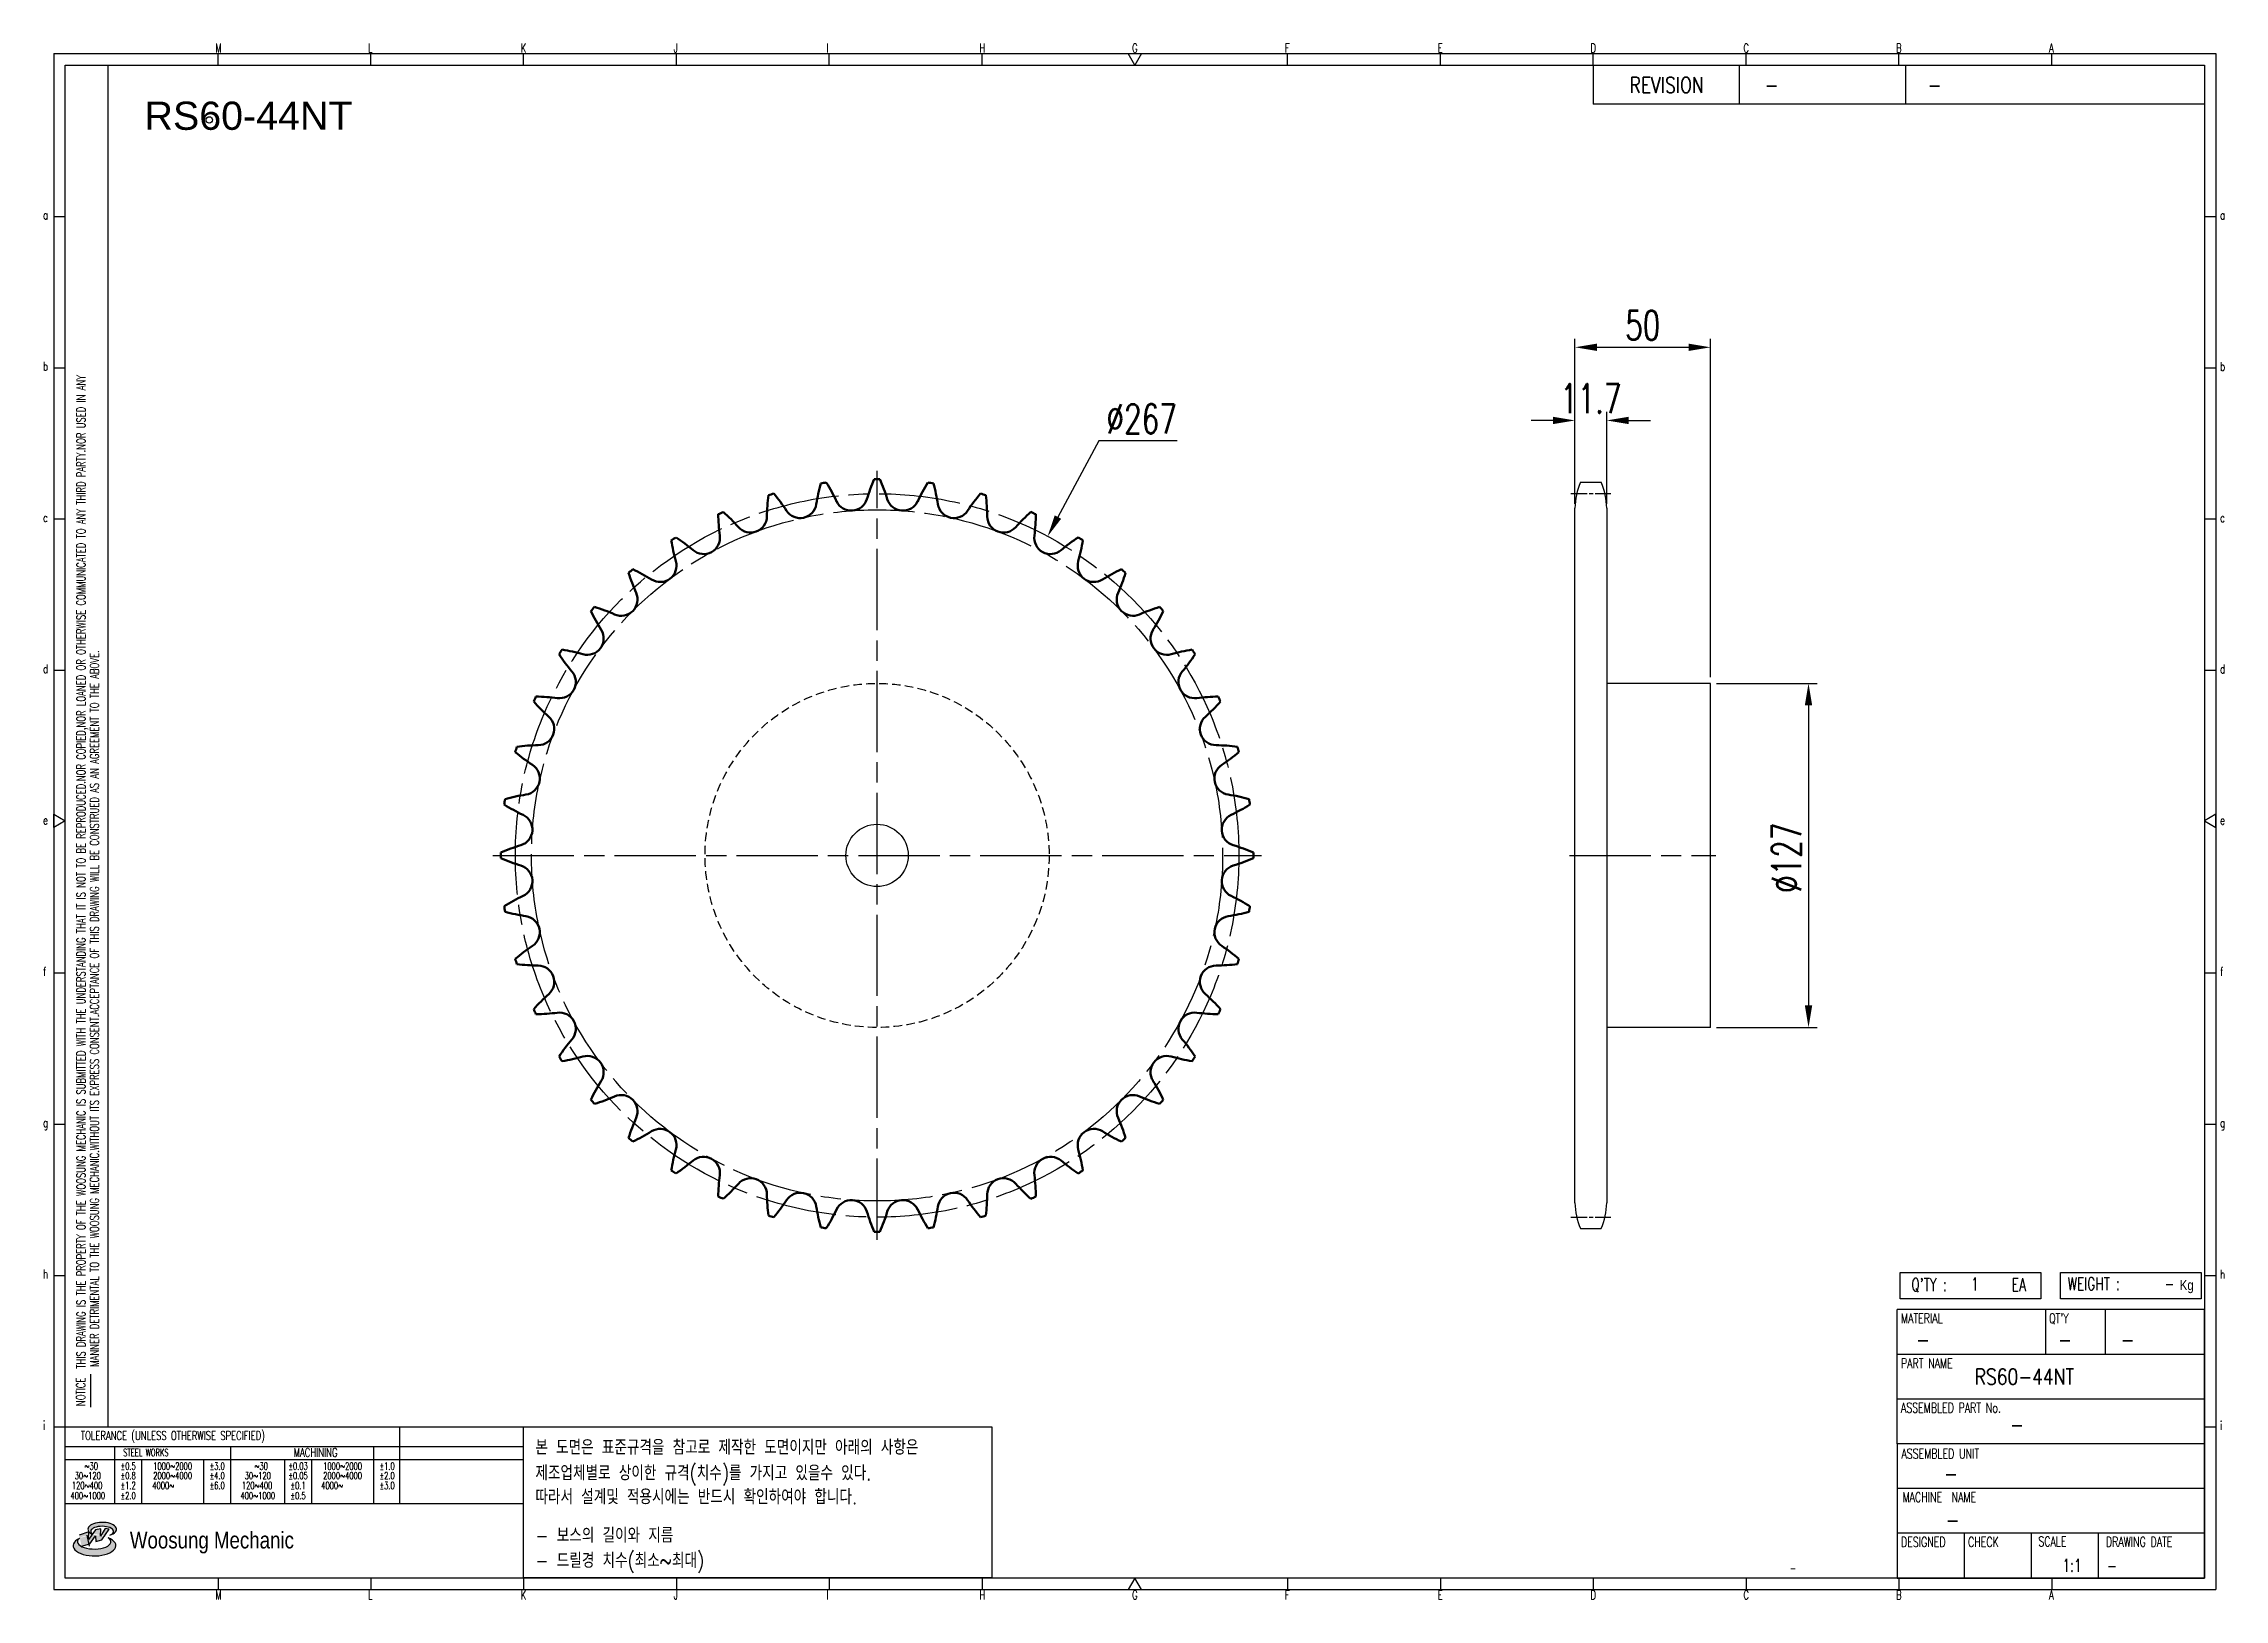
# Model space of a CAD drawing. Header units: millimetres. Extents: x 24103 to 24908, y 28 to 602.
import ezdxf
from ezdxf.enums import TextEntityAlignment as Align

# ---------------------------------------------------------------- set-up
doc = ezdxf.new("R2010")
doc.units = ezdxf.units.MM
for name, pattern in [('AM_ISO08W050', [18, 12, -1.5, 3, -1.5]), ('AM_ISO08W050x2', [9, 6, -0.75, 1.5, -0.75]), ('HIDDEN', [9.525, 6.35, -3.175])]:
    doc.linetypes.add(name, pattern=pattern)
doc.layers.add('AM_0N', color=7, linetype='Continuous', lineweight=50)
doc.layers.add('AM_7N', color=4, linetype='AM_ISO08W050', lineweight=25)
for name, color, linetype in [('HL', 2, 'HIDDEN'), ('S-DIM', 7, 'Continuous'), ('TITLE', 7, 'Continuous'), ('도면레이아웃', 7, 'Continuous')]:
    doc.layers.add(name, color=color, linetype=linetype)
doc.styles.add('HAN', font='ROMANS.shx', dxfattribs={"width": 0.7, "bigfont": 'whgtxt.shx'})
doc.styles.add('HKD_ST2', font='romans.shx', dxfattribs={"width": 0.7, "height": 4, "bigfont": '@extfont2.shx'})
doc.styles.add('HSG', font='SIMPLEX.shx', dxfattribs={"width": 0.7, "bigfont": 'HSG.shx'})
doc.styles.add('ROMANS', font='romans.shx', dxfattribs={"width": 0.7, "bigfont": 'whgtxt.shx'})
doc.styles.add('SLDTEXTSTYLE4', font='arial.ttf', dxfattribs={"width": 0.8})
doc.styles.get("Standard").update_dxf_attribs({"font": 'arial.ttf'})
doc.dimstyles.new('APP23', dxfattribs={"dimscale": 4.5, "dimtxt": 2.4, "dimasz": 1.8, "dimexe": 0.7, "dimexo": 0.5, "dimgap": 0.6, "dimtad": 1, "dimtoh": 1, "dimdec": 1, "dimrnd": 0.01, "dimzin": 9, "dimdsep": 46, "dimtxsty": 'HSG', "dimcen": 0, "dimclrd": 1, "dimclre": 1, "dimclrt": 256, "dimazin": 2, "dimtp": 1, "dimtm": 1, "dimtfac": 0.5, "dimtdec": 1, "dimtix": 1, "dimtofl": 0, "dimtmove": 0, "dimatfit": 3, "dimfxl": 0, "dimtvp": 1, "dimtolj": 2, "dimlwd": -1, "dimlwe": -1, "dimarcsym": 0})

# ---------------------------------------------------------------- blocks, each defined once
blk = doc.blocks.new('SUYWSHJH')
at = {"layer": '도면레이아웃'}
h = blk.add_hatch(color=10, dxfattribs=at)
h.paths.add_polyline_path([(1.544, 35.177), (1.554, 34.966), (1.779, 35.034), (2.054, 35.422), (1.908, 35.446), (1.728, 35.167), (1.741, 35.439), (1.547, 35.405), (1.292, 35.041), (1.295, 35.33), (0.943, 35.208), (1.03, 34.8), (1.336, 34.885)])
edge = h.paths.add_edge_path()
edge.add_ellipse((1.795, 35.421), major_axis=(-0.53, 0), ratio=0.487785, start_angle=122.36065, end_angle=403.39574)
edge.add_line((1.411, 35.244), (1.419, 35.261))
edge.add_ellipse((1.798, 35.344), major_axis=(-0.423, 0), ratio=0.444396, start_angle=131.58977, end_angle=386.19408, ccw=False)
edge = h.paths.add_edge_path()
edge.add_ellipse((1.512, 34.815), major_axis=(-0.793, 0), ratio=0.480113, start_angle=314.67633, end_angle=590.85213)
edge.add_ellipse((1.501, 34.958), major_axis=(-0.62, 0), ratio=0.43311, start_angle=331.7024, end_angle=574.42495, ccw=False)
for p, q in [((0, 90.118), (80.15, 90.118)), ((0, 90.118), (0, 33.191)), ((6.089, 89.693), (6.089, 90.118)), ((11.753, 89.693), (11.753, 90.118)), ((17.418, 89.693), (17.418, 90.118)), ((23.082, 89.693), (23.082, 90.118)), ((28.746, 89.693), (28.746, 90.118)), ((34.411, 89.693), (34.411, 90.118)), ((45.739, 89.693), (45.739, 90.118)), ((51.404, 89.693), (51.404, 90.118)), ((57.068, 89.693), (57.068, 90.118)), ((62.732, 89.693), (62.732, 90.118)), ((68.397, 89.693), (68.397, 90.118)), ((74.061, 89.693), (74.061, 90.118)), ((80.15, 90.118), (80.15, 33.191)), ((0, 84.085), (0.425, 84.085)), ((79.725, 84.085), (80.15, 84.085)), ((0, 78.478), (0.425, 78.478)), ((79.725, 78.478), (80.15, 78.478)), ((0, 72.87), (0.425, 72.87)), ((79.725, 72.87), (80.15, 72.87)), ((0, 67.262), (0.425, 67.262)), ((79.725, 67.262), (80.15, 67.262)), ((0, 56.047), (0.425, 56.047)), ((79.725, 56.047), (80.15, 56.047)), ((0, 50.439), (0.425, 50.439)), ((79.725, 50.439), (80.15, 50.439)), ((0, 44.832), (0.425, 44.832)), ((79.725, 44.832), (80.15, 44.832)), ((1.377, 39.947), (1.377, 41.174)), ((0, 39.224), (0.425, 39.224)), ((79.725, 39.224), (80.15, 39.224)), ((0, 33.191), (80.15, 33.191)), ((6.089, 33.616), (6.089, 33.191)), ((11.753, 33.616), (11.753, 33.191)), ((17.418, 33.616), (17.418, 33.191)), ((23.082, 33.616), (23.082, 33.191)), ((28.746, 33.616), (28.746, 33.191)), ((34.411, 33.616), (34.411, 33.191)), ((45.739, 33.616), (45.739, 33.191)), ((51.404, 33.616), (51.404, 33.191)), ((57.068, 33.616), (57.068, 33.191)), ((62.732, 33.616), (62.732, 33.191)), ((68.397, 33.616), (68.397, 33.191)), ((74.061, 33.616), (74.061, 33.191))]:
    blk.add_line(p, q)
at = {"color": 2}
for p, q in [((2.017, 39.224), (2.017, 89.693)), ((0.425, 39.224), (17.418, 39.224)), ((12.816, 39.224), (12.816, 36.382)), ((17.418, 33.616), (17.418, 39.224)), ((0.425, 38.487), (17.418, 38.487)), ((0.425, 38.012), (17.418, 38.012)), ((2.257, 38.487), (2.257, 36.382)), ((3.257, 38.012), (3.257, 36.382)), ((5.557, 38.012), (5.557, 36.382)), ((6.557, 38.5), (6.557, 36.382)), ((8.557, 38.012), (8.557, 36.382)), ((9.557, 38.026), (9.557, 36.382)), ((11.857, 38.487), (11.857, 36.382)), ((0.425, 36.382), (17.418, 36.382))]:
    blk.add_line(p, q, dxfattribs=at)
at = {"color": 6, "ltscale": 0.5}
for p, q in [((57.068, 89.693), (57.068, 88.246)), ((62.47, 89.693), (62.47, 88.246)), ((68.635, 89.693), (68.635, 88.246)), ((79.725, 88.246), (57.068, 88.246)), ((68.336, 38.59), (68.336, 43.563)), ((79.725, 43.563), (68.336, 43.563)), ((73.827, 43.563), (73.827, 41.905)), ((76.037, 43.563), (76.037, 41.905)), ((79.725, 38.59), (79.725, 43.563)), ((79.725, 41.905), (68.336, 41.905)), ((79.725, 40.248), (68.336, 40.248)), ((68.336, 38.59), (68.336, 33.616)), ((79.725, 38.59), (68.336, 38.59)), ((79.725, 33.616), (79.725, 38.59)), ((79.725, 36.932), (68.336, 36.932)), ((79.725, 35.274), (68.336, 35.274)), ((70.822, 33.616), (70.822, 35.274)), ((73.309, 33.616), (73.309, 35.274)), ((75.796, 33.616), (75.796, 35.274)), ((68.336, 33.616), (79.725, 33.616))]:
    blk.add_line(p, q, dxfattribs=at)
for points in [[(40.075, 89.693), (39.83, 90.118), (40.32, 90.118)], [(0.425, 89.693), (79.725, 89.693), (79.725, 33.616), (0.425, 33.616)], [(0.425, 61.679), (0, 61.433), (0, 61.924)], [(79.725, 61.679), (80.15, 61.433), (80.15, 61.924)], [(40.075, 33.616), (39.83, 33.191), (40.32, 33.191)]]:
    blk.add_lwpolyline(points, close=True)
at = {"layer": 'TITLE', "color": 20}
for p, q in [((68.449, 43.961), (68.449, 44.936)), ((68.449, 44.936), (73.654, 44.936)), ((73.654, 44.936), (73.654, 43.961)), ((74.39, 43.961), (74.39, 44.936)), ((74.39, 44.936), (79.595, 44.936)), ((79.595, 44.936), (79.595, 43.961)), ((73.654, 43.961), (68.449, 43.961)), ((79.595, 43.961), (74.39, 43.961))]:
    blk.add_line(p, q, dxfattribs=at)
at = {"layer": '도면레이아웃'}
for p, q in [((1.295, 35.33), (0.943, 35.208)), ((1.03, 34.8), (1.336, 34.885)), ((1.224, 35.208), (1.311, 34.8)), ((1.224, 35.208), (1.224, 35.208)), ((1.547, 35.405), (1.292, 35.041)), ((1.292, 35.041), (1.295, 35.33)), ((1.336, 34.885), (1.544, 35.177)), ((1.419, 35.261), (1.411, 35.244)), ((1.544, 35.177), (1.554, 34.966)), ((1.741, 35.439), (1.547, 35.405)), ((1.554, 34.966), (1.779, 35.034)), ((1.908, 35.446), (1.728, 35.167)), ((1.728, 35.167), (1.741, 35.439)), ((1.779, 35.034), (2.054, 35.422)), ((2.054, 35.422), (1.908, 35.446))]:
    blk.add_line(p, q, dxfattribs=at)
for centre, major_axis, ratio, start_param, end_param in [((1.795, 35.421), (-0.53, 0), 0.487785, 2.135596, 7.040584), ((1.512, 34.815), (-0.793, 0), 0.480113, 5.492138, 10.312315), ((1.501, 34.958), (-0.62, 0), 0.43311, 5.789299, 10.025607), ((1.798, 35.344), (-0.423, 0), 0.444396, 2.296675, 6.740358)]:
    blk.add_ellipse(centre, major_axis=major_axis, ratio=ratio, start_param=start_param, end_param=end_param, dxfattribs=at)
at = {"color": 4, "style": 'HKD_ST2', "width": 0.7}
for s, p in [('M', (5.988, 90.164)), ('L', (11.652, 90.164)), ('K', (17.316, 90.164)), ('J', (22.981, 90.164)), ('I', (28.645, 90.164)), ('H', (34.309, 90.164)), ('G', (39.974, 90.164)), ('F', (45.638, 90.164)), ('E', (51.302, 90.164)), ('D', (56.967, 90.164)), ('C', (62.631, 90.164)), ('B', (68.295, 90.164)), ('A', (73.96, 90.164)), ('a', (-0.395, 83.976)), ('a', (80.305, 83.97)), ('b', (-0.395, 78.368)), ('b', (80.305, 78.362)), ('c', (-0.395, 72.76)), ('c', (80.305, 72.754)), ('d', (-0.395, 67.153)), ('d', (80.305, 67.147)), ('e', (-0.395, 61.545)), ('e', (80.305, 61.539)), ('f', (-0.395, 55.937)), ('f', (80.305, 55.931)), ('g', (-0.395, 50.33)), ('g', (80.305, 50.324)), ('h', (-0.395, 44.722)), ('h', (80.305, 44.716)), ('i', (-0.395, 39.114)), ('i', (80.305, 39.108)), ('M', (5.988, 32.824)), ('L', (11.652, 32.824)), ('K', (17.316, 32.824)), ('J', (22.981, 32.824)), ('I', (28.645, 32.824)), ('H', (34.309, 32.824)), ('G', (39.974, 32.824)), ('F', (45.638, 32.824)), ('E', (51.302, 32.824)), ('D', (56.967, 32.824)), ('C', (62.631, 32.824)), ('B', (68.295, 32.824)), ('A', (73.96, 32.824))]:
    blk.add_text(s, height=0.326, dxfattribs=at).set_placement(p)
for s, height, style, width, p in [('REVISION', 0.5806, 'HAN', 0.8, (58.415, 88.664)), ('-', 0.581, 'HAN', 0.8, (63.426, 88.664)), ('-', 0.581, 'HAN', 0.8, (69.468, 88.664)), ("Q'TY : ", 0.4746, 'HKD_ST2', 0.7, (68.857, 44.253)), ('1', 0.475, 'HKD_ST2', 0.7, (71.071, 44.275)), ('EA', 0.4746, 'HKD_ST2', 0.7, (72.578, 44.253)), ('WEIGHT : ', 0.4746, 'HKD_ST2', 0.7, (74.65, 44.286)), ('-', 0.581, 'HAN', 0.8, (69.029, 42.157)), ('-', 0.581, 'HAN', 0.8, (74.289, 42.157)), ('-', 0.581, 'HAN', 0.8, (76.623, 42.157)), ('-', 0.581, 'HAN', 0.8, (72.515, 39.013)), ('-', 0.581, 'HAN', 0.8, (70.067, 37.189)), ('-', 0.581, 'HAN', 0.8, (70.126, 35.48)), ('1:1', 0.4746, 'HKD_ST2', 0.7, (74.458, 33.848)), ('-', 0.475, 'HKD_ST2', 0.7, (76.112, 33.837))]:
    blk.add_text(s, height=height, dxfattribs=dict(style=style, width=width)).set_placement(p)
at = {"color": 6, "style": 'HKD_ST2', "width": 0.7}
for s, p in [(' THIS DRAWING IS THE PROPERTY OF THE WOOSUNG MECHANIC IS SUBMITTED WITH THE UNDERSTANDING THAT IT IS NOT TO BE REPRODUCED.NOR COPIED,NOR LOANED OR OTHERWISE COMMUNICATED TO ANY THIRD PARTY.NOR USED IN ANY', (1.173, 41.217)), ('MANNER DETRIMENTAL TO THE WOOSUNG MECHANIC.WITHOUT ITS EXPRESS CONSENT.ACCEPTANCE OF THIS DRAWING WILL BE CONSTRUED AS AN AGREEMENT TO THE ABOVE.', (1.672, 41.447))]:
    blk.add_text(s, height=0.326266, rotation=90, dxfattribs=at).set_placement(p)
at = {"style": 'HKD_ST2', "width": 0.7}
blk.add_text('-', height=0.475, dxfattribs=at).set_placement((78.613, 44.286), align=Align.RIGHT)
at = {"color": 4, "style": 'HKD_ST2', "width": 0.7}
for s, height, p in [('MATERIAL', 0.3651, (68.474, 43.425)), ("QT'Y", 0.3651, (73.965, 43.425)), ('PART NAME', 0.3651, (68.474, 41.756)), ('ASSEMBLED PART No.', 0.36511, (68.474, 40.109)), ('ASSEMBLED UNIT', 0.36511, (68.49, 38.408)), ('MACHINE  NAME', 0.36511, (68.532, 36.794)), ('DESIGNED', 0.3651, (68.474, 35.136)), ('CHECK', 0.3651, (70.961, 35.136)), ('SCALE', 0.3651, (73.566, 35.153)), ('DRAWING DATE', 0.36511, (76.071, 35.141))]:
    blk.add_text(s, height=height, dxfattribs=at).set_placement(p, align=Align.TOP_LEFT)
at = {"style": 'HKD_ST2', "width": 0.7}
blk.add_text('NOTICE', height=0.3263, rotation=90, dxfattribs=at).set_placement((1.163, 39.988))
for s, height, style, width, p in [('TOLERANCE (UNLESS OTHERWISE SPECIFIED)', 0.32627, 'HKD_ST2', 0.7, (4.417, 38.896)), ('-', 0.326, 'ROMANS', 0.65, (64.469, 33.975))]:
    blk.add_text(s, height=height, dxfattribs=dict(style=style, width=width)).set_placement(p, align=Align.MIDDLE_CENTER)
at = {"color": 4, "style": 'HKD_ST2', "width": 0.7}
for s, height, p in [('STEEL WORKS', 0.26101, (3.416, 38.268)), ('MACHINING', 0.3263, (9.707, 38.27)), ('%%P0.5', 0.261, (2.757, 37.762)), ('%%P0.8', 0.261, (2.757, 37.411)), ('%%P3.0', 0.261, (6.057, 37.762)), ('%%P4.0', 0.261, (6.057, 37.411)), ('%%P0.03', 0.261, (9.057, 37.762)), ('%%P0.05', 0.261, (9.057, 37.411)), ('%%P1.0', 0.261, (12.357, 37.762)), ('%%P2.0', 0.261, (12.357, 37.411)), ('%%P1.2', 0.261, (2.757, 37.045)), ('%%P2.0', 0.261, (2.757, 36.67)), ('%%P6.0', 0.261, (6.057, 37.045)), ('%%P0.1', 0.261, (9.057, 37.045)), ('%%P0.5', 0.261, (9.057, 36.67)), ('%%P3.0', 0.261, (12.357, 37.045))]:
    blk.add_text(s, height=height, dxfattribs=at).set_placement(p, align=Align.MIDDLE)
for s, height, p in [('30%%126120', 0.261, (1.263, 37.411)), ('%%12630', 0.261, (1.389, 37.762)), ('2000%%1264000', 0.26101, (4.407, 37.411)), ('1000%%1262000', 0.26101, (4.407, 37.762)), ('30%%126120', 0.261, (7.563, 37.411)), ('%%12630', 0.261, (7.689, 37.762)), ('2000%%1264000', 0.26101, (10.707, 37.411)), ('1000%%1262000', 0.26101, (10.707, 37.762)), ('400%%1261000', 0.26101, (1.263, 36.67)), ('120%%126400', 0.26101, (1.237, 37.045)), ('4000%%126', 0.261, (4.061, 37.045)), ('400%%1261000', 0.26101, (7.563, 36.67)), ('120%%126400', 0.26101, (7.537, 37.045)), ('4000%%126', 0.261, (10.321, 37.045))]:
    blk.add_text(s, height=height, dxfattribs=at).set_placement(p, align=Align.MIDDLE_CENTER)
at = {"color": 1, "style": 'SLDTEXTSTYLE4', "width": 0.8}
blk.add_text('Woosung Mechanic', height=0.61957, dxfattribs=at).set_placement((2.822, 34.711))
at = {"layer": 'TITLE', "width": 0.8}
blk.add_text('Kg', height=0.3789, dxfattribs=at).set_placement((78.807, 44.286))
blk = doc.blocks.new('*D2')
at = {"layer": 'Defpoints', "color": 0, "transparency": 16777216}
for p in [(24473.56, 420.35), (24347.67, 184.85)]:
    blk.add_point(p, dxfattribs=at)
at = {"layer": 'S-DIM', "color": 1, "transparency": 16777216}
for p, q in [((24492.42, 455.64), (24477.37, 427.49)), ((24521.4, 455.64), (24492.42, 455.64))]:
    blk.add_line(p, q, dxfattribs=at)
blk.add_solid([(24476.18, 428.13), (24478.56, 426.86), (24473.56, 420.35)], dxfattribs=at)
at = {"layer": 'S-DIM', "transparency": 16777216, "insert": (24508.26, 463.74), "char_height": 10.8, "attachment_point": 5, "style": 'HSG'}
blk.add_mtext('\\A2;∅267', dxfattribs=at)
blk = doc.blocks.new('*D3')
at = {"layer": 'Defpoints', "color": 0, "transparency": 16777216}
for p in [(24679.92, 463.14), (24668.22, 430.16), (24679.92, 430.16)]:
    blk.add_point(p, dxfattribs=at)
at = {"layer": 'S-DIM', "color": 1, "transparency": 16777216}
for p, q in [((24660.12, 463.14), (24652.02, 463.14)), ((24668.22, 432.41), (24668.22, 466.29)), ((24679.92, 432.41), (24679.92, 466.29)), ((24688.02, 463.14), (24696.12, 463.14))]:
    blk.add_line(p, q, dxfattribs=at)
for points in [[(24660.12, 464.49), (24660.12, 461.79), (24668.22, 463.14)], [(24688.02, 464.49), (24688.02, 461.79), (24679.92, 463.14)]]:
    blk.add_solid(points, dxfattribs=at)
at = {"layer": 'S-DIM', "transparency": 16777216, "insert": (24674.07, 471.24), "char_height": 10.8, "attachment_point": 5, "style": 'HSG'}
blk.add_mtext('\\A2;11.7', dxfattribs=at)
blk = doc.blocks.new('*D4')
at = {"layer": 'Defpoints', "color": 0, "transparency": 16777216}
for p in [(24718.22, 490.14), (24668.22, 430.16), (24718.22, 366.1)]:
    blk.add_point(p, dxfattribs=at)
at = {"layer": 'S-DIM', "color": 1, "transparency": 16777216}
for p, q in [((24668.22, 432.41), (24668.22, 493.29)), ((24718.22, 368.35), (24718.22, 493.29)), ((24676.32, 490.14), (24710.12, 490.14))]:
    blk.add_line(p, q, dxfattribs=at)
for points in [[(24676.32, 491.49), (24676.32, 488.79), (24668.22, 490.14)], [(24710.12, 491.49), (24710.12, 488.79), (24718.22, 490.14)]]:
    blk.add_solid(points, dxfattribs=at)
at = {"layer": 'S-DIM', "transparency": 16777216, "insert": (24693.22, 498.24), "char_height": 10.8, "attachment_point": 5, "style": 'HSG'}
blk.add_mtext('\\A2;50', dxfattribs=at)
blk = doc.blocks.new('*D5')
at = {"layer": 'Defpoints', "color": 0, "transparency": 16777216}
for p in [(24718.22, 366.1), (24718.22, 239.1), (24754.42, 239.1)]:
    blk.add_point(p, dxfattribs=at)
at = {"layer": 'S-DIM', "color": 1, "transparency": 16777216}
for p, q in [((24720.47, 366.1), (24757.57, 366.1)), ((24754.42, 358), (24754.42, 247.2)), ((24720.47, 239.1), (24757.57, 239.1))]:
    blk.add_line(p, q, dxfattribs=at)
for points in [[(24753.07, 358), (24755.77, 358), (24754.42, 366.1)], [(24753.07, 247.2), (24755.77, 247.2), (24754.42, 239.1)]]:
    blk.add_solid(points, dxfattribs=at)
at = {"layer": 'S-DIM', "transparency": 16777216, "insert": (24746.32, 301.71), "char_height": 10.8, "attachment_point": 5, "rotation": 90, "style": 'HSG'}
blk.add_mtext('\\A2;%%c127', dxfattribs=at)

msp = doc.modelspace()

# ---------------------------------------------------------------- linework, layer by layer
for p, q in [((24670.31, 440.32), (24677.84, 440.32)), ((24668.22, 174.38), (24668.22, 430.82)), ((24679.92, 430.82), (24679.92, 174.38)), ((24718.22, 366.1), (24679.92, 366.1)), ((24718.22, 239.1), (24718.22, 366.1)), ((24718.22, 239.1), (24679.92, 239.1)), ((24670.31, 164.88), (24677.84, 164.88))]:
    msp.add_line(p, q)
at = {"color": 4}
msp.add_lwpolyline([(24280.14, 91.73), (24453.01, 91.73), (24453.01, 35.89), (24280.14, 35.89)], close=True, dxfattribs=at)
for centre, radius in [((24164.11, 574.04), 1.2), ((24410.61, 302.6), 11.5)]:
    msp.add_circle(centre, radius)
for centre, start, end in [((24690.92, 430.82), 155.25994, 180), ((24657.22, 430.82), 0, 24.74006), ((24690.92, 174.38), 180, 204.74006), ((24657.22, 174.38), 335.25994, 0)]:
    msp.add_arc(centre, 22.7, start, end)
at = {"layer": 'AM_0N'}
for centre, radius, start, end in [((24435.69, 427.04), 65.74, 172.54486, 179.43182), ((24410.61, 302.6), 138.89, 105.9405, 106.78678), ((24322.24, 393.73), 65.74, 33.29545, 40.18242), ((24453.14, 422.21), 65.74, 164.36304, 171.25), ((24410.61, 302.6), 138.89, 97.75868, 98.60496), ((24336.11, 405.38), 65.74, 25.11364, 32.0006), ((24469.73, 414.94), 65.74, 156.18122, 163.06818), ((24410.61, 302.6), 138.89, 89.57686, 90.42314), ((24351.5, 414.94), 65.74, 16.93182, 23.81878), ((24485.12, 405.38), 65.74, 147.9994, 154.88636), ((24410.61, 302.6), 138.89, 81.39504, 82.24132), ((24368.08, 422.21), 65.74, 8.75, 15.63696), ((24498.99, 393.73), 65.74, 139.81758, 146.70455), ((24410.61, 302.6), 138.89, 73.21322, 74.0595), ((24385.54, 427.04), 65.74, 0.56818, 7.45514), ((24410.61, 302.6), 138.89, 114.12232, 114.96859), ((24417.72, 429.34), 65.74, 180.72667, 187.61364), ((24310.17, 380.23), 65.74, 41.47727, 48.36424), ((24363.93, 427.75), 6.01, 221.47727, 359.43182), ((24382.22, 433.12), 6.01, 213.29545, 351.25), ((24401.08, 435.84), 6.01, 205.11364, 343.06818), ((24420.14, 435.84), 6.01, 196.93182, 334.88636), ((24439.01, 433.12), 6.01, 188.75, 326.70455), ((24457.29, 427.75), 6.01, 180.56818, 318.52273), ((24511.06, 380.23), 65.74, 131.63576, 138.52273), ((24410.61, 302.6), 138.89, 65.03141, 65.87768), ((24403.5, 429.34), 65.74, 352.38636, 359.27333), ((24410.61, 302.6), 138.89, 122.30413, 123.15041), ((24399.61, 429.07), 65.74, 188.90849, 195.79545), ((24300.15, 365.14), 65.74, 49.65909, 56.54605), ((24346.6, 419.84), 6.01, 229.65909, 7.61364), ((24474.63, 419.84), 6.01, 172.38636, 310.34091), ((24521.08, 365.14), 65.74, 123.45395, 130.34091), ((24410.61, 302.6), 138.89, 56.84959, 57.69587), ((24421.61, 429.07), 65.74, 344.20455, 351.09151), ((24330.56, 409.53), 6.01, 237.84091, 15.79545), ((24490.66, 409.53), 6.01, 164.20455, 302.15909), ((24410.61, 302.6), 138.89, 130.48595, 131.33223), ((24381.73, 426.21), 65.74, 197.09031, 203.97727), ((24292.37, 348.79), 65.74, 57.84091, 64.72787), ((24528.86, 348.79), 65.74, 115.27213, 122.15909), ((24439.5, 426.21), 65.74, 336.02273, 342.90969), ((24410.61, 302.6), 138.89, 48.66777, 49.51405), ((24316.16, 397.05), 6.01, 246.02273, 23.97727), ((24505.07, 397.05), 6.01, 156.02273, 293.97727), ((24410.61, 302.6), 138.89, 138.66777, 139.51405), ((24364.43, 420.84), 65.74, 205.27213, 212.15909), ((24287, 331.49), 65.74, 66.02273, 72.90969), ((24534.23, 331.49), 65.74, 107.09031, 113.97727), ((24456.8, 420.84), 65.74, 327.84091, 334.72787), ((24410.61, 302.6), 138.89, 40.48595, 41.33223), ((24410.61, 302.6), 138.89, 146.84959, 147.69587), ((24284.15, 313.6), 65.74, 74.20455, 81.09151), ((24303.68, 382.65), 6.01, 254.20455, 32.15909), ((24517.55, 382.65), 6.01, 147.84091, 285.79545), ((24537.08, 313.6), 65.74, 98.90849, 105.79545), ((24410.61, 302.6), 138.89, 32.30413, 33.15041), ((24293.38, 366.62), 6.01, 262.38636, 40.34091), ((24348.07, 413.07), 65.74, 213.45395, 220.34091), ((24527.85, 366.62), 6.01, 139.65909, 277.61364), ((24473.16, 413.07), 65.74, 319.65909, 326.54605), ((24410.61, 302.6), 138.89, 155.03141, 155.87768), ((24332.99, 403.04), 65.74, 221.63576, 228.52273), ((24283.87, 295.49), 65.74, 82.38636, 89.27333), ((24537.36, 295.49), 65.74, 90.72667, 97.61364), ((24488.24, 403.04), 65.74, 311.47727, 318.36424), ((24410.61, 302.6), 138.89, 24.12232, 24.96859), ((24285.46, 349.28), 6.01, 270.56818, 48.52273), ((24535.77, 349.28), 6.01, 131.47727, 269.43182), ((24410.61, 302.6), 138.89, 163.21322, 164.0595), ((24319.48, 390.97), 65.74, 229.81758, 236.70455), ((24286.17, 277.53), 65.74, 90.56818, 97.45514), ((24535.06, 277.53), 65.74, 82.54486, 89.43182), ((24501.75, 390.97), 65.74, 303.29545, 310.18242), ((24410.61, 302.6), 138.89, 15.9405, 16.78678), ((24280.09, 330.99), 6.01, 278.75, 56.70455), ((24541.14, 330.99), 6.01, 123.29545, 261.25), ((24410.61, 302.6), 138.89, 171.39504, 172.24132), ((24291.01, 260.07), 65.74, 98.75, 105.63696), ((24530.22, 260.07), 65.74, 74.36304, 81.25), ((24410.61, 302.6), 138.89, 7.75868, 8.60496), ((24307.83, 377.1), 65.74, 237.9994, 244.88636), ((24277.38, 312.13), 6.01, 286.93182, 64.88636), ((24543.85, 312.13), 6.01, 115.11364, 253.06818), ((24513.39, 377.1), 65.74, 295.11364, 302.0006), ((24298.28, 243.48), 65.74, 106.93182, 113.81878), ((24522.95, 243.48), 65.74, 66.18122, 73.06818), ((24410.61, 302.6), 138.89, 179.57686, 180.42314), ((24298.28, 361.72), 65.74, 246.18122, 253.06818), ((24277.38, 293.07), 6.01, 295.11364, 73.06818), ((24543.85, 293.07), 6.01, 106.93182, 244.88636), ((24522.95, 361.72), 65.74, 286.93182, 293.81878), ((24410.61, 302.6), 138.89, 359.57686, 0.42314), ((24307.83, 228.1), 65.74, 115.11364, 122.0006), ((24410.61, 302.6), 138.89, 187.75868, 188.60496), ((24291.01, 345.13), 65.74, 254.36304, 261.25), ((24530.22, 345.13), 65.74, 278.75, 285.63696), ((24513.39, 228.1), 65.74, 57.9994, 64.88636), ((24410.61, 302.6), 138.89, 351.39504, 352.24132), ((24280.09, 274.21), 6.01, 303.29545, 81.25), ((24541.14, 274.21), 6.01, 98.75, 236.70455), ((24319.48, 214.23), 65.74, 123.29545, 130.18242), ((24501.75, 214.23), 65.74, 49.81758, 56.70455), ((24410.61, 302.6), 138.89, 195.9405, 196.78678), ((24286.17, 327.67), 65.74, 262.54486, 269.43182), ((24285.46, 255.92), 6.01, 311.47727, 89.43182), ((24535.77, 255.92), 6.01, 90.56818, 228.52273), ((24535.06, 327.67), 65.74, 270.56818, 277.45514), ((24410.61, 302.6), 138.89, 343.21322, 344.0595), ((24332.99, 202.16), 65.74, 131.47727, 138.36424), ((24488.24, 202.16), 65.74, 41.63576, 48.52273), ((24410.61, 302.6), 138.89, 204.12232, 204.96859), ((24283.87, 309.71), 65.74, 270.72667, 277.61364), ((24293.38, 238.58), 6.01, 319.65909, 97.61364), ((24527.85, 238.58), 6.01, 82.38636, 220.34091), ((24537.36, 309.71), 65.74, 262.38636, 269.27333), ((24410.61, 302.6), 138.89, 335.03141, 335.87768), ((24348.07, 192.13), 65.74, 139.65909, 146.54605), ((24473.16, 192.13), 65.74, 33.45395, 40.34091), ((24410.61, 302.6), 138.89, 212.30413, 213.15041), ((24284.15, 291.6), 65.74, 278.90849, 285.79545), ((24303.68, 222.55), 6.01, 327.84091, 105.79545), ((24517.55, 222.55), 6.01, 74.20455, 212.15909), ((24537.08, 291.6), 65.74, 254.20455, 261.09151), ((24410.61, 302.6), 138.89, 326.84959, 327.69587), ((24364.43, 184.36), 65.74, 147.84091, 154.72787), ((24456.8, 184.36), 65.74, 25.27213, 32.15909), ((24410.61, 302.6), 138.89, 220.48595, 221.33223), ((24287, 273.71), 65.74, 287.09031, 293.97727), ((24316.16, 208.15), 6.01, 336.02273, 113.97727), ((24505.07, 208.15), 6.01, 66.02273, 203.97727), ((24534.23, 273.71), 65.74, 246.02273, 252.90969), ((24410.61, 302.6), 138.89, 318.66777, 319.51405), ((24381.73, 178.99), 65.74, 156.02273, 162.90969), ((24330.56, 195.67), 6.01, 344.20455, 122.15909), ((24490.66, 195.67), 6.01, 57.84091, 195.79545), ((24439.5, 178.99), 65.74, 17.09031, 23.97727), ((24410.61, 302.6), 138.89, 228.66777, 229.51405), ((24292.37, 256.41), 65.74, 295.27213, 302.15909), ((24399.61, 176.13), 65.74, 164.20455, 171.09151), ((24421.61, 176.13), 65.74, 8.90849, 15.79545), ((24528.86, 256.41), 65.74, 237.84091, 244.72787), ((24410.61, 302.6), 138.89, 310.48595, 311.33223), ((24410.61, 302.6), 138.89, 236.84959, 237.69587), ((24300.15, 240.06), 65.74, 303.45395, 310.34091), ((24346.6, 185.36), 6.01, 352.38636, 130.34091), ((24474.63, 185.36), 6.01, 49.65909, 187.61364), ((24521.08, 240.06), 65.74, 229.65909, 236.54605), ((24410.61, 302.6), 138.89, 302.30413, 303.15041), ((24417.72, 175.86), 65.74, 172.38636, 179.27333), ((24310.17, 224.97), 65.74, 311.63576, 318.52273), ((24363.93, 177.45), 6.01, 0.56818, 138.52273), ((24435.69, 178.16), 65.74, 180.56818, 187.45514), ((24382.22, 172.08), 6.01, 8.75, 146.70455), ((24439.01, 172.08), 6.01, 33.29545, 171.25), ((24385.54, 178.16), 65.74, 352.54486, 359.43182), ((24457.29, 177.45), 6.01, 41.47727, 179.43182), ((24511.06, 224.97), 65.74, 221.47727, 228.36424), ((24403.5, 175.86), 65.74, 0.72667, 7.61364), ((24410.61, 302.6), 138.89, 245.03141, 245.87768), ((24410.61, 302.6), 138.89, 253.21322, 254.0595), ((24322.24, 211.47), 65.74, 319.81758, 326.70455), ((24453.14, 182.99), 65.74, 188.75, 195.63696), ((24336.11, 199.82), 65.74, 327.9994, 334.88636), ((24401.08, 169.36), 6.01, 16.93182, 154.88636), ((24469.73, 190.26), 65.74, 196.93182, 203.81878), ((24351.5, 190.26), 65.74, 336.18122, 343.06818), ((24420.14, 169.36), 6.01, 25.11364, 163.06818), ((24485.12, 199.82), 65.74, 205.11364, 212.0006), ((24368.08, 182.99), 65.74, 344.36304, 351.25), ((24498.99, 211.47), 65.74, 213.29545, 220.18242), ((24410.61, 302.6), 138.89, 285.9405, 286.78678), ((24410.61, 302.6), 138.89, 294.12232, 294.96859), ((24410.61, 302.6), 138.89, 261.39504, 262.24132), ((24410.61, 302.6), 138.89, 269.57686, 270.42314), ((24410.61, 302.6), 138.89, 277.75868, 278.60496)]:
    msp.add_arc(centre, radius, start, end, dxfattribs=at)
at = {"layer": 'AM_7N', "linetype": 'AM_ISO08W050x2', "ltscale": 5}
for p, q in [((24410.61, 160.71), (24410.61, 444.49)), ((24268.72, 302.6), (24552.51, 302.6)), ((24666.22, 302.6), (24720.22, 302.6))]:
    msp.add_line(p, q, dxfattribs=at)
at = {"layer": 'AM_7N', "linetype": 'AM_ISO08W050x2'}
for p, q in [((24666.66, 436.12), (24681.49, 436.12)), ((24666.66, 169.08), (24681.49, 169.08))]:
    msp.add_line(p, q, dxfattribs=at)
at = {"layer": 'AM_7N', "linetype": 'AM_ISO08W050x2', "ltscale": 5}
for radius in [133.52, 127.56]:
    msp.add_circle((24410.61, 302.6), radius, dxfattribs=at)
at = {"layer": 'HL', "ltscale": 0.5}
msp.add_circle((24410.61, 302.6), 63.5, dxfattribs=at)

# ---------------------------------------------------------------- block references
at = {"xscale": 9.95785099512548, "yscale": 9.95785099512548, "zscale": 9.95785099512548}
msp.add_blockref('SUYWSHJH', (24106.7, -298.86), dxfattribs=at)

# ---------------------------------------------------------------- texts
at = {"color": 2}
msp.add_text('RS60-44NT', height=10.405, dxfattribs=at).set_placement((24140.22, 570.41))
at = {"style": 'HAN', "width": 0.8}
msp.add_text('RS60-44NT', height=5.782, dxfattribs=at).set_placement((24815.77, 107.28))
at = {"color": 4, "style": 'HAN', "width": 0.8}
for s, p in [('본 도면은 표준규격을 참고로 제작한 도면이지만 아래의 사항은', (24284.48, 81.39)), ('제조업체별로 상이한 규격(치수)를 가지고 있을수 있다.', (24284.48, 71.91)), ('따라서 설계및 적용시에는 반드시 확인하여야 합니다.', (24284.48, 63.1)), ('- 보스의 길이와 지름', (24284.48, 48.92)), ('- 드릴경 치수(최소~최대)', (24284.48, 39.6))]:
    msp.add_text(s, height=5.4705, dxfattribs=at).set_placement(p)

# ---------------------------------------------------------------- dimensions: what is measured, and where the dimension line sits
at = {"layer": 'S-DIM'}
dim = msp.add_linear_dim(base=(24718.22, 490.14), p1=(24668.22, 430.16), p2=(24718.22, 366.1), dimstyle='APP23', dxfattribs=at)
dim.commit()
dim.dimension.update_dxf_attribs({"geometry": '*D4', "text_midpoint": (24693.22, 498.24)})
dim = msp.add_linear_dim(base=(24679.92, 463.14), p1=(24668.22, 430.16), p2=(24679.92, 430.16), dimstyle='APP23', dxfattribs=at)
dim.commit()
dim.dimension.update_dxf_attribs({"geometry": '*D3', "text_midpoint": (24674.07, 463.14), "dimtype": 128})
dim = msp.add_diameter_dim_2p(p1=(24347.67, 184.85), p2=(24473.56, 420.35), dimstyle='APP23', dxfattribs=at)
dim.commit()
dim.dimension.update_dxf_attribs({"geometry": '*D2', "text_midpoint": (24508.26, 455.64), "dimtype": 131})
dim = msp.add_linear_dim(base=(24754.42, 239.1), p1=(24718.22, 366.1), p2=(24718.22, 239.1), angle=90, text='%%c<>', dimstyle='APP23', dxfattribs=at)
dim.commit()
dim.dimension.update_dxf_attribs({"geometry": '*D5', "text_midpoint": (24754.42, 301.71), "dimtype": 128})

doc.saveas('drawing.dxf')
